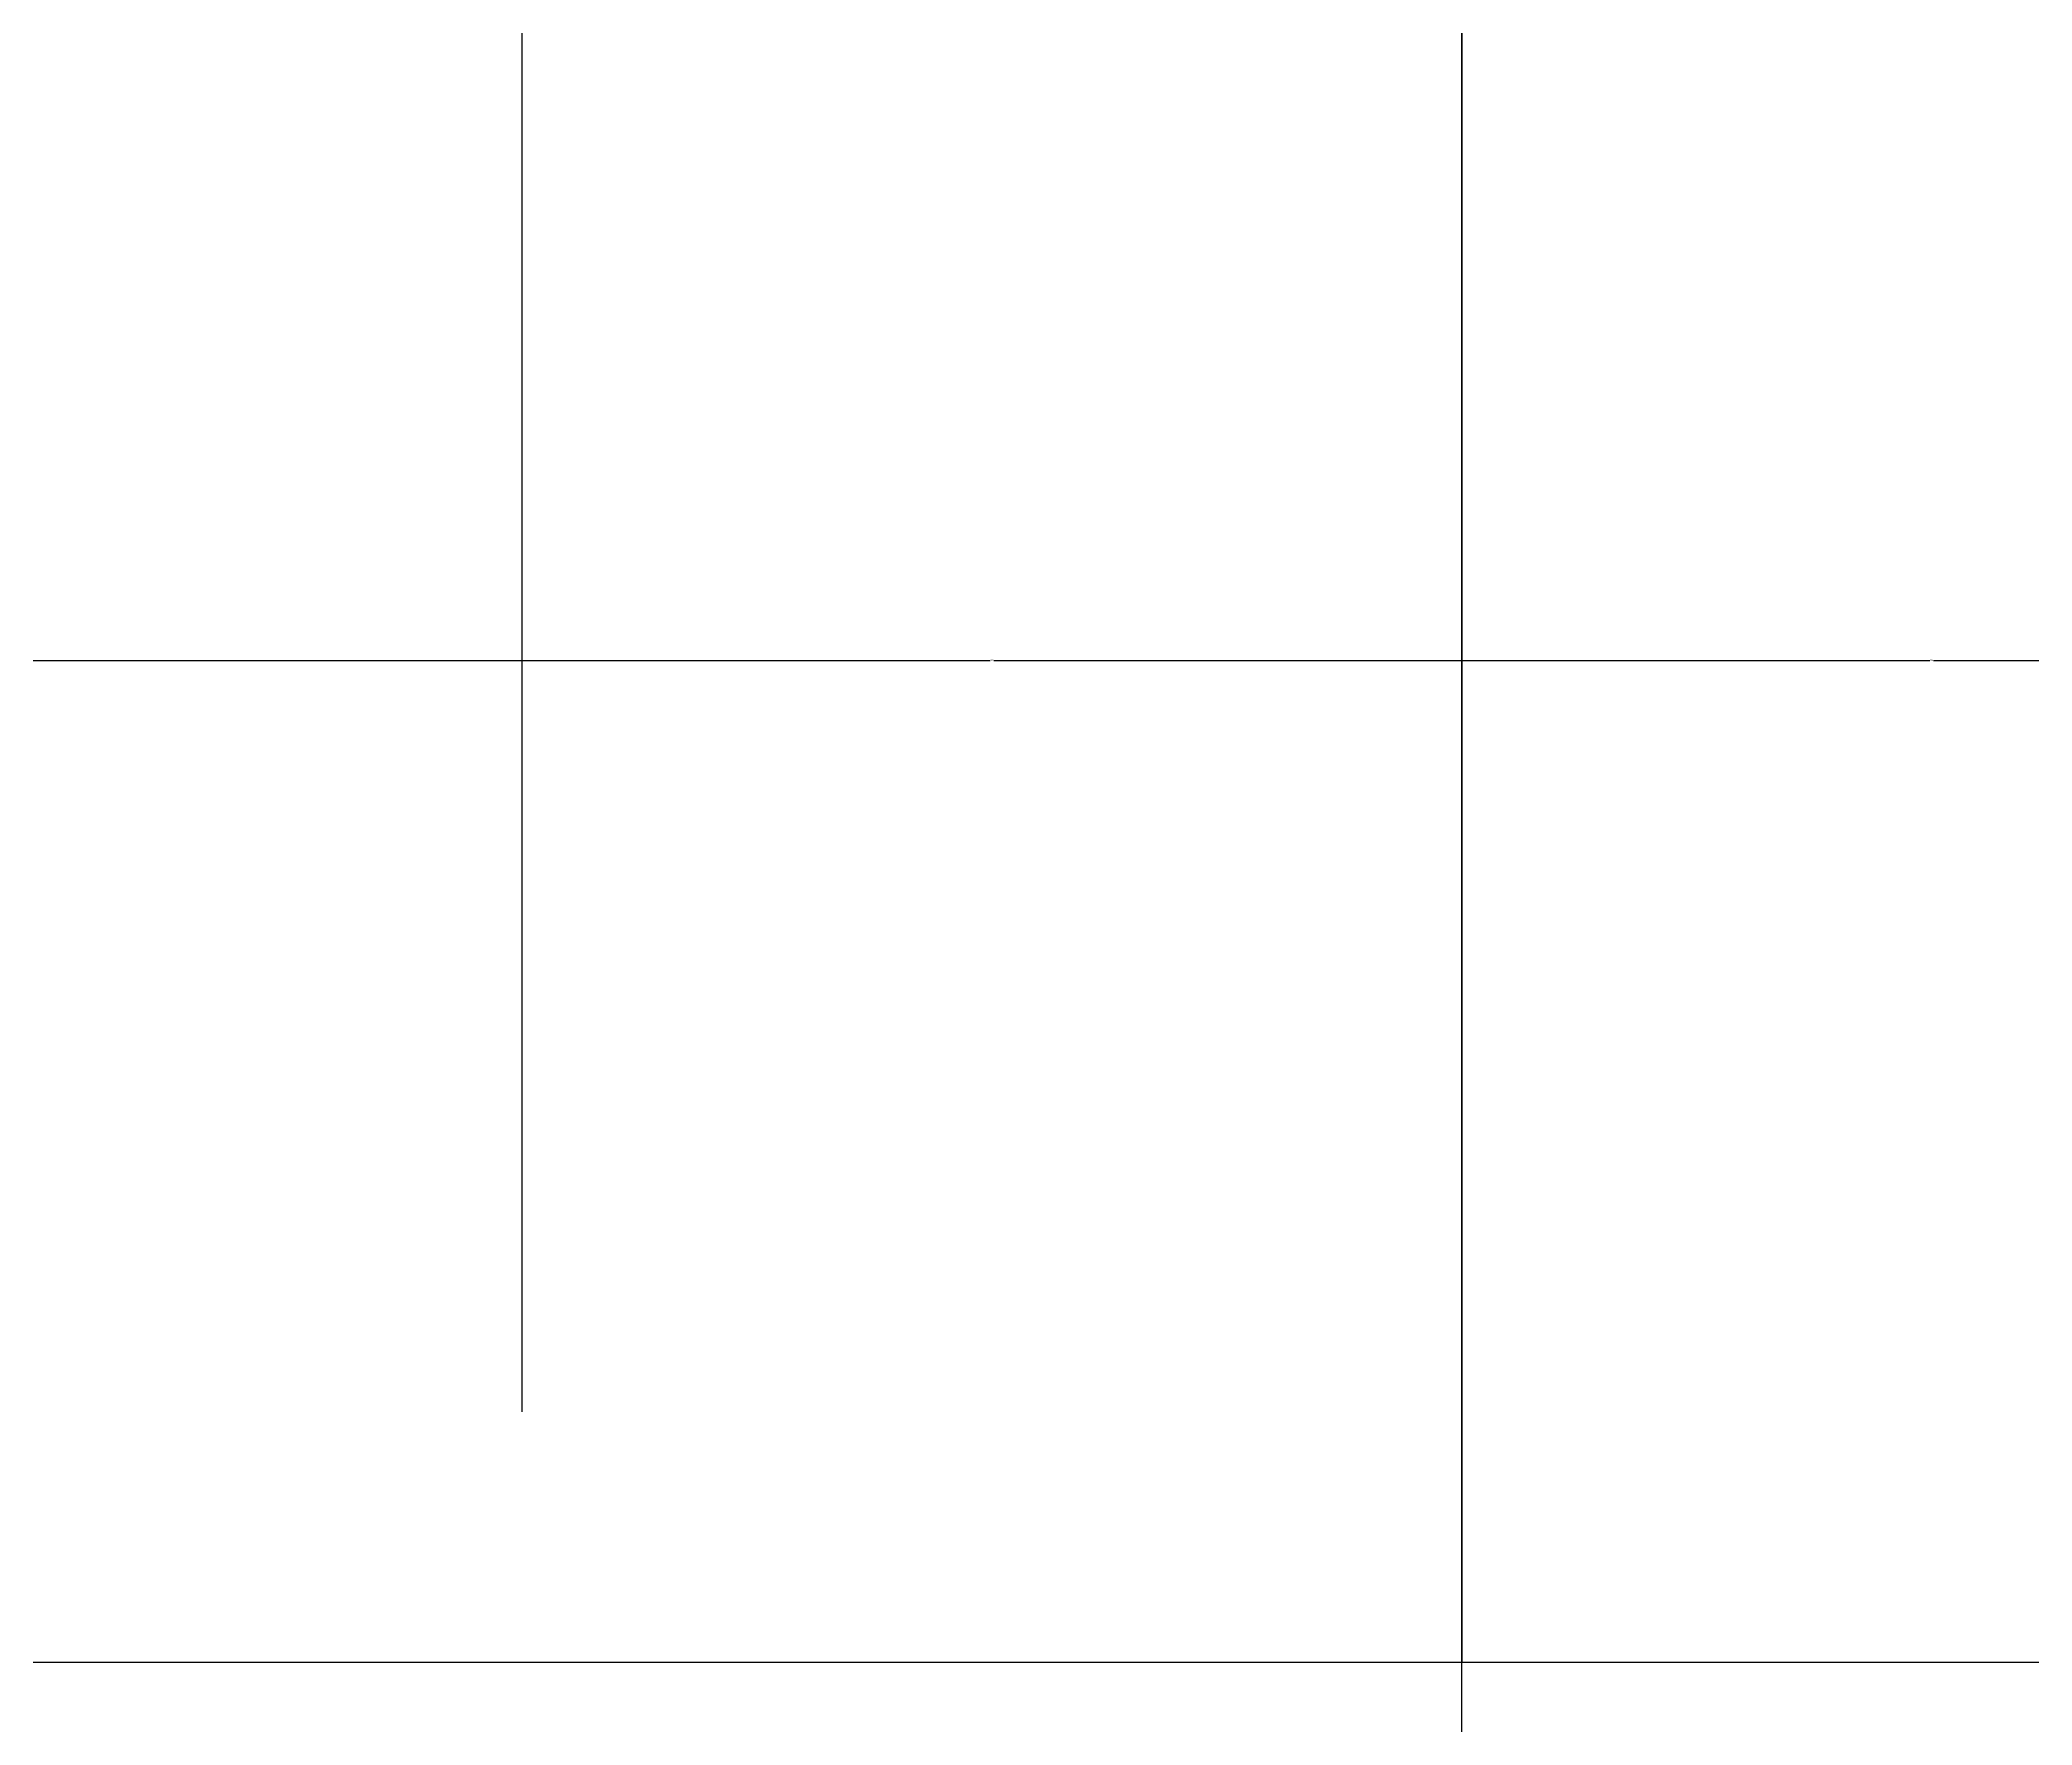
# Model space of a CAD drawing. Header units: metres. Extents: x 338339 to 1133840, y -479113 to 96125.
# Drawn here: x 400451 to 402041, y -211911 to -210566 of the extents above; entities that cross this region are included whole.
import ezdxf

# ---------------------------------------------------------------- set-up
doc = ezdxf.new("R2010")
doc.units = ezdxf.units.M
doc.layers.add('AXIS', color=3, linetype='Continuous')
doc.layers.add('PUB_DIM', color=3, linetype='Continuous')
doc.dimstyles.get("Standard").update_dxf_attribs({"dimtxt": 2.5, "dimasz": 2.5, "dimexe": 1.25, "dimexo": 0.625, "dimtad": 1, "dimcen": 2.5, "dimazin": 3, "dimtfac": 1, "dimtmove": 0, "dimatfit": 3})

# ---------------------------------------------------------------- blocks, each defined once
blk = doc.blocks.new('*D263')
for p, q in [((398286.2, -209361.05), (398286.2, -211861.05)), ((401586.2, -209361.05), (401586.2, -211861.05)), ((399934.2, -211861.05), (398285.95, -211861.05)), ((401586.45, -211861.05), (399938.2, -211861.05))]:
    blk.add_line(p, q)
at = {"layer": 'Defpoints'}
for p in [(398286.2, -209361.05), (401586.2, -209361.05), (401586.2, -211861.05)]:
    blk.add_point(p, dxfattribs=at)
at = {"layer": 'AXIS', "insert": (399936.2, -211861.05), "char_height": 1, "attachment_point": 5}
blk.add_mtext('3300', dxfattribs=at)
blk = doc.blocks.new('*D264')
for p, q in [((401586.2, -209361.05), (401586.2, -211861.05)), ((404886.2, -209361.05), (404886.2, -211861.05)), ((403234.2, -211861.05), (401585.95, -211861.05)), ((404886.45, -211861.05), (403238.2, -211861.05))]:
    blk.add_line(p, q)
at = {"layer": 'Defpoints'}
for p in [(401586.2, -209361.05), (404886.2, -209361.05), (404886.2, -211861.05)]:
    blk.add_point(p, dxfattribs=at)
at = {"layer": 'AXIS', "insert": (403236.2, -211861.05), "char_height": 1, "attachment_point": 5}
blk.add_mtext('3300', dxfattribs=at)
blk = doc.blocks.new('*D265')
for p, q in [((399036.2, -211361.05), (399036.2, -211061.05)), ((399036.45, -211061.05), (399934.2, -211061.05)), ((399938.2, -211061.05), (400835.95, -211061.05)), ((400836.2, -211361.05), (400836.2, -211061.05))]:
    blk.add_line(p, q)
at = {"layer": 'Defpoints'}
for p in [(399036.2, -211061.05), (399036.2, -211361.05), (400836.2, -211361.05)]:
    blk.add_point(p, dxfattribs=at)
at = {"layer": 'PUB_DIM', "insert": (399936.2, -211061.05), "char_height": 1, "attachment_point": 5}
blk.add_mtext('1800', dxfattribs=at)
blk = doc.blocks.new('*D271')
for p, q in [((400836.2, -211361.05), (400836.2, -211061.05)), ((400836.45, -211061.05), (401209.7, -211061.05)), ((401212.7, -211061.05), (401585.95, -211061.05)), ((401586.2, -211361.05), (401586.2, -211061.05))]:
    blk.add_line(p, q)
at = {"layer": 'Defpoints'}
for p in [(400836.2, -211061.05), (400836.2, -211361.05), (401586.2, -211361.05)]:
    blk.add_point(p, dxfattribs=at)
at = {"layer": 'PUB_DIM', "insert": (401211.2, -211061.05), "char_height": 1, "attachment_point": 5}
blk.add_mtext('750', dxfattribs=at)
blk = doc.blocks.new('*D272')
for p, q in [((401586.2, -211361.05), (401586.2, -211061.05)), ((401586.45, -211061.05), (401959.7, -211061.05)), ((401962.7, -211061.05), (402335.95, -211061.05)), ((402336.2, -211361.05), (402336.2, -211061.05))]:
    blk.add_line(p, q)
at = {"layer": 'Defpoints'}
for p in [(401586.2, -211061.05), (401586.2, -211361.05), (402336.2, -211361.05)]:
    blk.add_point(p, dxfattribs=at)
at = {"layer": 'PUB_DIM', "insert": (401961.2, -211061.05), "char_height": 1, "attachment_point": 5}
blk.add_mtext('750', dxfattribs=at)

msp = doc.modelspace()

# ---------------------------------------------------------------- linework, layer by layer
at = {"layer": 'AXIS'}
for p, q in [((400836.2, -211661.05), (400836.2, -209361.05)), ((401586.2, -213361.05), (401586.2, -209361.05))]:
    msp.add_line(p, q, dxfattribs=at)

# ---------------------------------------------------------------- dimensions: what is measured, and where the dimension line sits
for base, p1, p2, picture, middle in [((401586.2, -211861.05), (401586.2, -209361.05), (398286.2, -209361.05), '*D263', (399936.2, -211861.05)), ((404886.2, -211861.05), (404886.2, -209361.05), (401586.2, -209361.05), '*D264', (403236.2, -211861.05))]:
    dim = msp.add_linear_dim(base=base, p1=p1, p2=p2, dimstyle='Standard', dxfattribs=at)
    dim.commit()
    dim.dimension.update_dxf_attribs({"geometry": picture, "text_midpoint": middle})
at = {"layer": 'PUB_DIM'}
for base, p1, p2, picture, middle in [((399036.2, -211061.05), (399036.2, -211361.05), (400836.2, -211361.05), '*D265', (399936.2, -211061.05)), ((400836.2, -211061.05), (400836.2, -211361.05), (401586.2, -211361.05), '*D271', (401211.2, -211061.05)), ((401586.2, -211061.05), (401586.2, -211361.05), (402336.2, -211361.05), '*D272', (401961.2, -211061.05))]:
    dim = msp.add_linear_dim(base=base, p1=p1, p2=p2, dimstyle='Standard', dxfattribs=at)
    dim.commit()
    dim.dimension.update_dxf_attribs({"geometry": picture, "text_midpoint": middle})

doc.saveas('drawing.dxf')
